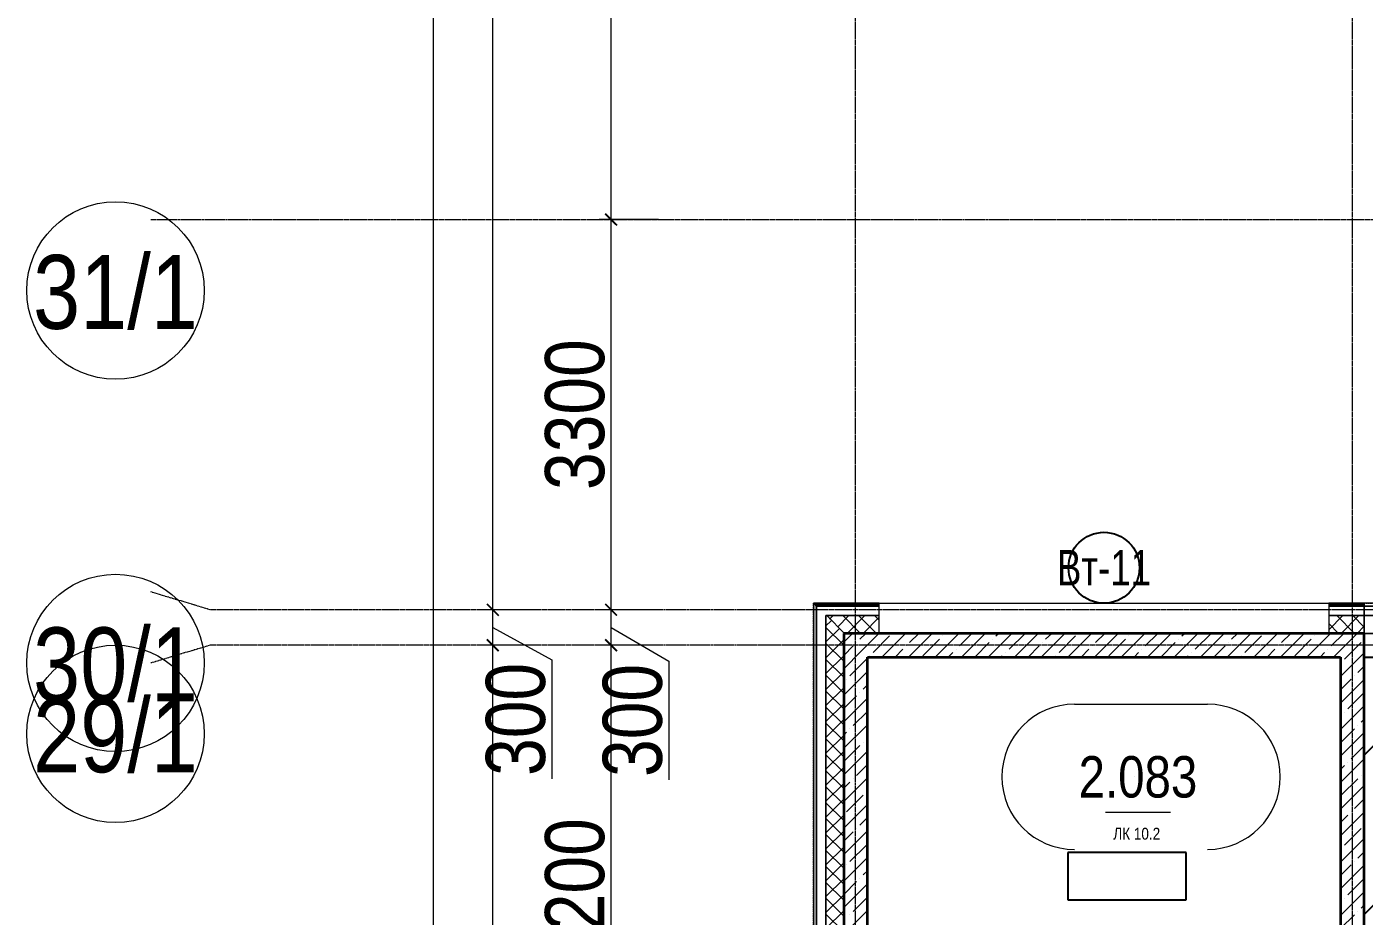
# Model space of a CAD drawing. Header units: millimetres. Extents: x 538266 to 1167394, y 114608 to 637157.
# Drawn here: x 822233 to 833538, y 220621 to 228143 of the extents above; entities that cross this region are included whole.
import ezdxf
from ezdxf.enums import TextEntityAlignment as Align

# ---------------------------------------------------------------- set-up
doc = ezdxf.new("R2010")
doc.units = ezdxf.units.MM
doc.linetypes.add('CENTER2', pattern=[28.575, 19.05, -3.175, 3.175, -3.175])
doc.linetypes.add('DASHED', pattern=[19.05, 12.7, -6.35])
doc.layers.get('Defpoints').update_dxf_attribs({"color": 140})
for name, color, linetype, lineweight in [('A-Wall-Open', 31, 'Continuous', 5), ('АР_Area', 5, 'Continuous', 5), ('АР_Витраж марка', 140, 'Continuous', 9), ('АР_Стены ЖБ', 7, 'Continuous', 35), ('АР_Стены ПЕНОблок', 52, 'Continuous', 20), ('АР_Тонкая', 254, 'Continuous', 5), ('АР_Утеплитель', 31, 'Continuous', 0), ('АР_Штриховка', 8, 'Continuous', 0), ('РД_Оси_размер', 8, 'Continuous', 0)]:
    doc.layers.add(name, color=color, linetype=linetype, lineweight=lineweight)
doc.layers.add('АР_Делит', color=120, linetype='Continuous', lineweight=0, plot=False)
doc.layers.add('РД_Витраж_проем', color=80, linetype='Continuous', lineweight=0, plot=False)
doc.layers.add('РД_Оси_100', color=7, linetype='Continuous', lineweight=0, true_color=0x525252)
doc.layers.add('ФВ-5', color=7, linetype='Continuous')
doc.styles.add('Arial_09', font='ARIALN.TTF', dxfattribs={"width": 0.9})
doc.styles.add('style1', font='ARIALN.TTF')
doc.styles.add('ккк', font='isocpeur.ttf', dxfattribs={"width": 0.85, "oblique": 15})
doc.dimstyles.new('Dim100_ареал', dxfattribs={"dimscale": 100, "dimtxt": 2.5, "dimasz": 1, "dimexe": 1, "dimexo": 1, "dimgap": 0.5, "dimtad": 1, "dimzin": 12, "dimdsep": 46, "dimtxsty": 'style1', "dimblk": 'ARCHTICK', "dimcen": 1, "dimdle": 1, "dimclrd": 256, "dimclre": 256, "dimaunit": 1, "dimadec": 0, "dimazin": 3, "dimtfac": 1, "dimtmove": 1, "dimatfit": 3, "dimldrblk": 'OPEN30', "dimfxl": 4, "dimfxlon": 1, "dimtolj": 1, "dimtzin": 0, "dimlwd": 9, "dimlwe": 9, "dimarcsym": 0})

# ---------------------------------------------------------------- blocks, each defined once
blk = doc.blocks.new('MOK-МаркаПом_овал_ареал')
for p, q in [((-5.36, 6.14), (5.89, 6.14)), ((-2.75, -3), (2.75, -3))]:
    blk.add_line(p, q)
for centre, radius, start, end in [((-5.36, 0), 6.14, 90, 270), ((5.89, 0), 6.14, 270, 90), ((-7.41, 0), 7.16, 0, 0.001)]:
    blk.add_arc(centre, radius, start, end)
at = {"color": 0, "style": 'style1'}
blk.add_attdef('АР-ПОМЕЩЕНИЕ:НОМЕР', text='', height=3, dxfattribs=at).set_placement((0.26, 0), align=Align.MIDDLE)
at = {"layer": 'Defpoints', "color": 2, "style": 'style1'}
blk.add_attdef('АР-ПОМЕЩЕНИЕ:НАИМЕНОВАНИЕ', text='', height=1, dxfattribs=at).set_placement((-0.09, -4.81), align=Align.MIDDLE)
blk = doc.blocks.new('МаркаВитража1')
at = {"layer": 'Defpoints'}
blk.add_circle((0, 0), 3, dxfattribs=at)
at = {"color": 0, "linetype": 'ByBlock', "lineweight": -2, "style": 'Arial_09', "width": 0.9}
blk.add_attdef('АР-ОКНО:НАИМЕНОВАНИЕ', text='', height=3, dxfattribs=at).set_placement((0, 0), align=Align.MIDDLE)
blk = doc.blocks.new('2_этаж')
at = {"layer": 'АР_Штриховка', "linetype": 'Continuous', "lineweight": 0, "true_color": 0x000000}
h = blk.add_hatch(dxfattribs=at)
h.set_pattern_fill('_U', color=18, style=0, pattern_type=0)
h.set_pattern_definition([(2e-15, (602274.5291, -9e-11), (-3e-16, 1), [])])
h.paths.add_polyline_path([(672519, 213213), (672544, 213213), (672544, 223243), (672519, 223268)], flags=0)
h = blk.add_hatch(dxfattribs=at)
h.set_pattern_fill('ANSI37', color=18, scale=30, style=0)
h.set_pattern_definition([(45, (602274.53, -9e-11), (-67.35192, 67.35192), []), (135, (602274.53, -9e-11), (-67.35192, -67.35192), [])])
h.paths.add_polyline_path([(672624, 213213), (672774, 213213), (672774, 223013), (672624, 223163)], flags=0)
at = {"color": 18, "true_color": 0x000000}
for p, q in [((675668, 221161), (674668, 221161)), ((674668, 221161), (674668, 220761)), ((675668, 220761), (675668, 221161)), ((674668, 220761), (675668, 220761))]:
    blk.add_line(p, q, dxfattribs=at)
at = {"layer": 'A-Wall-Open', "color": 18, "linetype": 'Continuous', "lineweight": 15, "true_color": 0x000000}
for p, q in [((673074, 223268), (676874, 223268)), ((673074, 223013), (676874, 223013))]:
    blk.add_line(p, q, dxfattribs=at)
at = {"layer": 'АР_Делит', "color": 18, "true_color": 0x000000}
for p, q in [((672974, 213413), (672974, 222813)), ((672974, 222813), (676974, 222813)), ((672974, 213413), (672974, 222813)), ((672974, 222813), (676974, 222813)), ((676974, 222813), (676974, 213413)), ((676974, 222813), (676974, 213413))]:
    blk.add_line(p, q, dxfattribs=at)
at = {"layer": 'АР_Стены ЖБ', "color": 18, "linetype": 'Continuous', "lineweight": 35, "true_color": 0x000000}
for p, q in [((672774, 223013), (672774, 213213)), ((677174, 223013), (672774, 223013)), ((677174, 213213), (677174, 223013)), ((672974, 213413), (672974, 222813)), ((672974, 222813), (676974, 222813)), ((676974, 222813), (676974, 213413))]:
    blk.add_line(p, q, dxfattribs=at)
at = {"layer": 'АР_Стены ПЕНОблок', "color": 18, "linetype": 'Continuous', "lineweight": 20, "true_color": 0x000000}
for p, q in [((677174, 223013), (677174, 222813)), ((696774, 223013), (677174, 223013)), ((677174, 222813), (696774, 222813))]:
    blk.add_line(p, q, dxfattribs=at)
at = {"layer": 'АР_Тонкая', "color": 18, "linetype": 'Continuous', "lineweight": 5, "true_color": 0x000000}
for p, q in [((672519, 223268), (672519, 213213)), ((673074, 223268), (672519, 223268)), ((672544, 223243), (672544, 213213)), ((672544, 213213), (672544, 223243)), ((673074, 223243), (672544, 223243)), ((672544, 223243), (673074, 223243)), ((672624, 213213), (672624, 223163)), ((672624, 223163), (673074, 223163)), ((673074, 223243), (673074, 223268)), ((673074, 223163), (673074, 223243)), ((676874, 223268), (676874, 223243)), ((677174, 223268), (676874, 223268)), ((676874, 223243), (676874, 223163)), ((677174, 223243), (676874, 223243)), ((676874, 223243), (677174, 223243)), ((676874, 223163), (677174, 223163)), ((677174, 223268), (677174, 223243)), ((696774, 223268), (677174, 223268)), ((677174, 223243), (677174, 223268)), ((677174, 223243), (677174, 223163)), ((696774, 223243), (677174, 223243)), ((677174, 223243), (696774, 223243)), ((677174, 223163), (677174, 223243)), ((677174, 223163), (696774, 223163))]:
    blk.add_line(p, q, dxfattribs=at)
at = {"layer": 'АР_Утеплитель', "color": 18, "linetype": 'Continuous', "lineweight": 0, "true_color": 0x000000}
for p, q in [((672624, 223163), (672624, 213213)), ((673074, 223163), (672624, 223163)), ((673074, 223013), (673074, 223163)), ((676874, 223163), (676874, 223013)), ((677174, 223163), (676874, 223163)), ((677174, 223163), (677174, 223013)), ((696774, 223163), (677174, 223163)), ((677174, 223013), (677174, 223163)), ((672774, 213213), (672774, 223013)), ((672774, 223013), (673074, 223013)), ((676874, 223013), (677174, 223013)), ((677174, 223013), (696774, 223013))]:
    blk.add_line(p, q, dxfattribs=at)
at = {"layer": 'АР_Штриховка', "color": 18, "linetype": 'Continuous', "lineweight": 0, "true_color": 0x000000}
for p, q in [((672519, 223268), (673074, 223268)), ((672520, 223267), (673074, 223267)), ((672521, 223266), (673074, 223266)), ((672522, 223265), (673074, 223265)), ((672523, 223264), (673074, 223264)), ((672524, 223263), (673074, 223263)), ((672525, 223262), (673074, 223262)), ((672526, 223261), (673074, 223261)), ((672527, 223260), (673074, 223260)), ((672528, 223259), (673074, 223259)), ((672529, 223258), (673074, 223258)), ((672530, 223257), (673074, 223257)), ((672531, 223256), (673074, 223256)), ((672532, 223255), (673074, 223255)), ((672533, 223254), (673074, 223254)), ((672534, 223253), (673074, 223253)), ((672535, 223252), (673074, 223252)), ((672536, 223251), (673074, 223251)), ((672537, 223250), (673074, 223250)), ((672538, 223249), (673074, 223249)), ((672539, 223248), (673074, 223248)), ((672540, 223247), (673074, 223247)), ((672541, 223246), (673074, 223246)), ((672542, 223245), (673074, 223245)), ((672543, 223244), (673074, 223244)), ((672781, 223013), (672631, 223163)), ((672654, 223133), (672684, 223163)), ((672721, 223066), (672818, 223163)), ((672916, 223013), (672766, 223163)), ((672803, 223013), (672953, 223163)), ((673050, 223013), (672900, 223163)), ((673074, 223125), (673035, 223163)), ((676874, 223268), (677174, 223268)), ((676874, 223267), (677174, 223267)), ((676874, 223266), (677174, 223266)), ((676874, 223265), (677174, 223265)), ((676874, 223264), (677174, 223264)), ((676874, 223263), (677174, 223263)), ((676874, 223262), (677174, 223262)), ((676874, 223261), (677174, 223261)), ((676874, 223260), (677174, 223260)), ((676874, 223259), (677174, 223259)), ((676874, 223258), (677174, 223258)), ((676874, 223257), (677174, 223257)), ((676874, 223256), (677174, 223256)), ((676874, 223255), (677174, 223255)), ((676874, 223254), (677174, 223254)), ((676874, 223253), (677174, 223253)), ((676874, 223252), (677174, 223252)), ((676874, 223251), (677174, 223251)), ((676874, 223250), (677174, 223250)), ((676874, 223249), (677174, 223249)), ((676874, 223248), (677174, 223248)), ((676874, 223247), (677174, 223247)), ((676874, 223246), (677174, 223246)), ((676874, 223245), (677174, 223245)), ((676874, 223244), (677174, 223244)), ((676874, 223043), (676994, 223163)), ((677091, 223013), (676941, 223163)), ((676979, 223013), (677129, 223163)), ((677174, 223066), (677076, 223163)), ((672938, 223013), (673074, 223149)), ((676957, 223013), (676874, 223096)), ((677114, 223013), (677174, 223073)), ((673072, 223013), (673074, 223014))]:
    blk.add_line(p, q, dxfattribs=at)
at = {"layer": 'АР_Штриховка', "color": 18, "linetype": 'Continuous', "lineweight": 5, "true_color": 0x000000}
for p, q in [((672774, 222939), (672811, 222976)), ((672811, 222976), (672848, 223013)), ((672882, 222935), (672882, 222935)), ((672910, 222963), (672960, 223013)), ((672923, 222864), (673072, 223013)), ((673022, 222851), (673162, 222991)), ((673097, 222813), (673297, 223013)), ((673321, 222813), (673521, 223013)), ((673331, 222935), (673409, 223013)), ((673443, 222823), (673583, 222963)), ((673546, 222813), (673746, 223013)), ((673611, 222991), (673611, 222991)), ((673752, 222907), (673858, 223013)), ((673770, 222813), (673970, 223013)), ((673883, 222813), (674004, 222935)), ((673995, 222813), (674195, 223013)), ((674032, 222963), (674032, 222963)), ((674060, 222991), (674083, 223013)), ((674173, 222879), (674307, 223013)), ((674219, 222813), (674419, 223013)), ((674444, 222813), (674644, 223013)), ((674453, 222935), (674453, 222935)), ((674481, 222963), (674532, 223013)), ((674594, 222851), (674734, 222991)), ((674668, 222813), (674868, 223013)), ((674893, 222813), (675093, 223013)), ((674902, 222935), (674981, 223013)), ((675015, 222823), (675155, 222963)), ((675118, 222813), (675318, 223013)), ((675183, 222991), (675183, 222991)), ((675323, 222907), (675430, 223013)), ((675342, 222813), (675542, 223013)), ((675454, 222813), (675576, 222935)), ((675567, 222813), (675767, 223013)), ((675604, 222963), (675604, 222963)), ((675632, 222991), (675654, 223013)), ((675744, 222879), (675879, 223013)), ((675791, 222813), (675991, 223013)), ((676016, 222813), (676216, 223013)), ((676025, 222935), (676025, 222935)), ((676053, 222963), (676103, 223013)), ((676165, 222851), (676306, 222991)), ((676240, 222813), (676440, 223013)), ((676465, 222813), (676665, 223013)), ((676474, 222935), (676552, 223013)), ((676586, 222823), (676726, 222963)), ((676689, 222813), (676889, 223013)), ((676755, 222991), (676755, 222991)), ((676895, 222907), (677001, 223013)), ((676914, 222813), (677114, 223013)), ((677007, 222795), (677147, 222935)), ((672774, 222827), (672854, 222907)), ((672774, 222714), (672923, 222864)), ((672994, 222823), (672994, 222823)), ((673209, 222813), (673275, 222879)), ((673303, 222907), (673303, 222907)), ((673658, 222813), (673696, 222851)), ((673724, 222879), (673724, 222879)), ((674107, 222813), (674117, 222823)), ((674145, 222851), (674145, 222851)), ((674332, 222813), (674425, 222907)), ((674566, 222823), (674566, 222823)), ((674781, 222813), (674846, 222879)), ((674874, 222907), (674874, 222907)), ((675230, 222813), (675267, 222851)), ((675295, 222879), (675295, 222879)), ((675679, 222813), (675688, 222823)), ((675716, 222851), (675716, 222851)), ((675903, 222813), (675997, 222907)), ((676137, 222823), (676137, 222823)), ((676352, 222813), (676418, 222879)), ((676446, 222907), (676446, 222907)), ((676801, 222813), (676839, 222851)), ((676867, 222879), (676867, 222879)), ((676974, 222649), (677174, 222849)), ((672826, 222654), (672966, 222795)), ((676979, 222766), (676979, 222766)), ((677119, 222682), (677174, 222737)), ((672774, 222490), (672974, 222690)), ((672798, 222626), (672798, 222626)), ((676974, 222537), (677063, 222626)), ((676974, 222424), (677174, 222624)), ((677091, 222654), (677091, 222654)), ((672774, 222378), (672882, 222486)), ((672910, 222514), (672910, 222514)), ((672938, 222542), (672974, 222578)), ((677035, 222374), (677174, 222512)), ((672774, 222265), (672974, 222465)), ((676974, 222200), (677174, 222400)), ((672854, 222233), (672974, 222353)), ((676974, 222312), (676979, 222317)), ((677007, 222346), (677007, 222346)), ((677147, 222261), (677174, 222287)), ((672774, 222041), (672974, 222241)), ((672774, 222153), (672798, 222177)), ((672826, 222205), (672826, 222205)), ((676974, 222087), (677091, 222205)), ((676974, 221975), (677174, 222175)), ((677119, 222233), (677119, 222233)), ((672774, 221929), (672910, 222065)), ((672938, 222093), (672938, 222093)), ((672966, 222121), (672974, 222129)), ((677063, 221953), (677174, 222063)), ((672774, 221816), (672974, 222016)), ((676974, 221751), (677174, 221951)), ((677035, 221925), (677035, 221925)), ((672882, 221812), (672974, 221904)), ((676974, 221863), (677007, 221897)), ((677147, 221812), (677147, 221812)), ((672774, 221592), (672974, 221792)), ((672774, 221704), (672826, 221756)), ((672854, 221784), (672854, 221784)), ((676974, 221526), (677174, 221726)), ((676979, 221644), (677119, 221784)), ((672798, 221504), (672938, 221644)), ((672966, 221672), (672966, 221672)), ((677091, 221532), (677174, 221614)), ((672774, 221367), (672974, 221567)), ((676974, 221302), (677174, 221502)), ((676974, 221414), (677035, 221476)), ((677063, 221504), (677063, 221504)), ((672882, 221363), (672882, 221363)), ((672910, 221391), (672974, 221455)), ((677007, 221223), (677147, 221363)), ((672774, 221143), (672974, 221343)), ((672774, 221255), (672854, 221335)), ((676974, 221077), (677174, 221277)), ((672826, 221083), (672966, 221223)), ((676979, 221195), (676979, 221195)), ((677119, 221111), (677174, 221165)), ((672774, 220918), (672974, 221118)), ((672798, 221055), (672798, 221055)), ((676974, 220965), (677063, 221055)), ((676974, 220853), (677174, 221053)), ((677091, 221083), (677091, 221083)), ((672774, 220806), (672882, 220914)), ((672910, 220942), (672910, 220942)), ((672938, 220970), (672974, 221006)), ((677035, 220802), (677174, 220940)), ((672774, 220694), (672974, 220894)), ((676974, 220628), (677174, 220828)), ((672854, 220662), (672974, 220782)), ((676974, 220740), (676979, 220746)), ((677007, 220774), (677007, 220774)), ((677147, 220690), (677174, 220716)), ((672774, 220469), (672974, 220669)), ((672826, 220634), (672826, 220634)), ((676974, 220516), (677091, 220634)), ((677119, 220662), (677119, 220662))]:
    blk.add_line(p, q, dxfattribs=at)
at = {"layer": 'РД_Витраж_проем', "color": 18, "linetype": 'Continuous', "lineweight": 15, "true_color": 0x000000}
for p, q in [((673074, 223268), (676874, 223268)), ((673074, 223013), (676874, 223013))]:
    blk.add_line(p, q, dxfattribs=at)
at = {"layer": 'АР_Area', "color": 18, "linetype": 'Continuous', "lineweight": 15, "true_color": 0x000000}
ref = blk.add_blockref('MOK-МаркаПом_овал_ареал', (675261, 221800), dxfattribs=dict(at, xscale=100, yscale=100, zscale=100))
ref.add_attrib('АР-ПОМЕЩЕНИЕ:НОМЕР', '2.083', dxfattribs={"layer": '0', "color": 0, "height": 350, "style": 'style1'}).set_placement((675261, 221800), align=Align.MIDDLE)
ref.add_attrib('АР-ПОМЕЩЕНИЕ:НАИМЕНОВАНИЕ', 'ЛК 10.2', dxfattribs={"layer": 'Defpoints', "color": 2, "height": 100, "style": 'style1'}).set_placement((675251, 221319), align=Align.MIDDLE)
at = {"layer": 'АР_Витраж марка', "color": 18, "linetype": 'Continuous', "lineweight": 15, "true_color": 0x000000, "xscale": 100, "yscale": 100, "zscale": 100}
blk.add_blockref('МаркаВитража1', (674974, 223568), dxfattribs=at).add_auto_attribs({'АР-ОКНО:НАИМЕНОВАНИЕ': 'Вт-11'})
at = {"layer": 'Defpoints', "color": 18, "true_color": 0x000000, "style": 'style1'}
for p in [(677971, 219836), (678101, 211681)]:
    blk.add_attdef('АР-ПОМЕЩЕНИЕ:НАИМЕНОВАНИЕ', text='', height=100, dxfattribs=at).set_placement(p, align=Align.MIDDLE)
blk = doc.blocks.new('A-iden')
at = {"linetype": 'Continuous', "lineweight": 5}
blk.add_circle((0, -4), 3, dxfattribs=at)
at = {"color": 0, "linetype": 'Continuous', "lineweight": 20, "style": 'ккк', "width": 0.85}
blk.add_attdef('ID', text='', height=8, dxfattribs=at).set_placement((0.314, -3.853), align=Align.MIDDLE_CENTER)
blk = doc.blocks.new('_ArchTick')
at = {"color": 0, "linetype": 'ByBlock', "const_width": 0.15}
blk.add_lwpolyline([(-0.5, -0.5), (0.5, 0.5)], dxfattribs=at)
blk = doc.blocks.new('*D967')
at = {"layer": 'Defpoints', "color": 0, "transparency": 16777216}
for p in [(-3566, 134700), (-1066, 134700), (-1066, 0)]:
    blk.add_point(p, dxfattribs=at)
at = {"layer": 'РД_Оси_размер', "lineweight": 9, "transparency": 16777216}
for p, q in [((-3566, -100), (-3566, 134800)), ((-3166, 134700), (-3666, 134700)), ((-3166, 0), (-3666, 0))]:
    blk.add_line(p, q, dxfattribs=at)
at = {"layer": 'РД_Оси_размер', "lineweight": 9, "transparency": 16777216, "xscale": 100, "yscale": 100, "zscale": 100}
for p, rotation in [((-3566, 134700), 90), ((-3566, 0), 270)]:
    blk.add_blockref('_ArchTick', p, dxfattribs=dict(at, rotation=rotation))
at = {"layer": 'РД_Оси_размер', "color": 0, "transparency": 16777216, "insert": (-3871, 67350), "char_height": 500, "attachment_point": 5, "rotation": 90, "style": 'style1'}
blk.add_mtext('\\A1;134700', dxfattribs=at)
blk = doc.blocks.new('_Open30')
at = {"color": 0, "linetype": 'ByBlock', "lineweight": -2}
for p, q in [((-1, 0.27), (0, 0)), ((0, 0), (-1, -0.27)), ((0, 0), (-1, 0))]:
    blk.add_line(p, q, dxfattribs=at)
blk = doc.blocks.new('*D876')
at = {"layer": 'Defpoints', "color": 0, "transparency": 16777216}
for p in [(-2066, 100500), (-1066, 100500), (-1066, 96300)]:
    blk.add_point(p, dxfattribs=at)
at = {"layer": 'РД_Оси_размер', "lineweight": 9, "transparency": 16777216}
for p, q in [((-2066, 96200), (-2066, 100600)), ((-1666, 100500), (-2166, 100500)), ((-1666, 96300), (-2166, 96300))]:
    blk.add_line(p, q, dxfattribs=at)
at = {"layer": 'РД_Оси_размер', "lineweight": 9, "transparency": 16777216, "xscale": 100, "yscale": 100, "zscale": 100}
for p, rotation in [((-2066, 100500), 90), ((-2066, 96300), 270)]:
    blk.add_blockref('_ArchTick', p, dxfattribs=dict(at, rotation=rotation))
at = {"layer": 'РД_Оси_размер', "color": 0, "transparency": 16777216, "insert": (-2371, 98400), "char_height": 500, "attachment_point": 5, "rotation": 90, "style": 'style1'}
blk.add_mtext('\\A1;4200', dxfattribs=at)
blk = doc.blocks.new('*D877')
at = {"layer": 'Defpoints', "color": 0, "transparency": 16777216}
for p in [(-2066, 100800), (-1066, 100800), (-1066, 100500)]:
    blk.add_point(p, dxfattribs=at)
at = {"layer": 'РД_Оси_размер', "lineweight": 9, "transparency": 16777216}
for p, q in [((-2066, 100400), (-2066, 100900)), ((-1666, 100800), (-2166, 100800)), ((-2066, 100650), (-1578, 100366)), ((-1666, 100500), (-2166, 100500)), ((-1578, 100366), (-1578, 99362))]:
    blk.add_line(p, q, dxfattribs=at)
at = {"layer": 'РД_Оси_размер', "lineweight": 9, "transparency": 16777216, "xscale": 100, "yscale": 100, "zscale": 100}
for p, rotation in [((-2066, 100800), 90), ((-2066, 100500), 270)]:
    blk.add_blockref('_ArchTick', p, dxfattribs=dict(at, rotation=rotation))
at = {"layer": 'РД_Оси_размер', "color": 0, "transparency": 16777216, "insert": (-1883, 99864), "char_height": 500, "attachment_point": 5, "rotation": 90, "style": 'style1'}
blk.add_mtext('\\A1;300', dxfattribs=at)
blk = doc.blocks.new('*D878')
at = {"layer": 'Defpoints', "color": 0, "transparency": 16777216}
for p in [(-2066, 104100), (-1066, 104100), (-1066, 100800)]:
    blk.add_point(p, dxfattribs=at)
at = {"layer": 'РД_Оси_размер', "lineweight": 9, "transparency": 16777216}
for p, q in [((-2066, 100700), (-2066, 104200)), ((-1666, 104100), (-2166, 104100)), ((-1666, 100800), (-2166, 100800))]:
    blk.add_line(p, q, dxfattribs=at)
at = {"layer": 'РД_Оси_размер', "lineweight": 9, "transparency": 16777216, "xscale": 100, "yscale": 100, "zscale": 100}
for p, rotation in [((-2066, 104100), 90), ((-2066, 100800), 270)]:
    blk.add_blockref('_ArchTick', p, dxfattribs=dict(at, rotation=rotation))
at = {"layer": 'РД_Оси_размер', "color": 0, "transparency": 16777216, "insert": (-2371, 102450), "char_height": 500, "attachment_point": 5, "rotation": 90, "style": 'style1'}
blk.add_mtext('\\A1;3300', dxfattribs=at)
blk = doc.blocks.new('*D879')
at = {"layer": 'Defpoints', "color": 0, "transparency": 16777216}
for p in [(-2066, 110100), (-1066, 110100), (-1066, 104100)]:
    blk.add_point(p, dxfattribs=at)
at = {"layer": 'РД_Оси_размер', "lineweight": 9, "transparency": 16777216}
for p, q in [((-2066, 104000), (-2066, 110200)), ((-1666, 110100), (-2166, 110100)), ((-1666, 104100), (-2166, 104100))]:
    blk.add_line(p, q, dxfattribs=at)
at = {"layer": 'РД_Оси_размер', "lineweight": 9, "transparency": 16777216, "xscale": 100, "yscale": 100, "zscale": 100}
for p, rotation in [((-2066, 110100), 90), ((-2066, 104100), 270)]:
    blk.add_blockref('_ArchTick', p, dxfattribs=dict(at, rotation=rotation))
at = {"layer": 'РД_Оси_размер', "color": 0, "transparency": 16777216, "insert": (-2371, 107100), "char_height": 500, "attachment_point": 5, "rotation": 90, "style": 'style1'}
blk.add_mtext('\\A1;6000', dxfattribs=at)
blk = doc.blocks.new('*D896')
at = {"layer": 'Defpoints', "color": 0, "transparency": 16777216}
for p in [(-3066, 100500), (-1066, 100500), (-1066, 68700)]:
    blk.add_point(p, dxfattribs=at)
at = {"layer": 'РД_Оси_размер', "lineweight": 9, "transparency": 16777216}
for p, q in [((-3066, 68600), (-3066, 100600)), ((-2666, 100500), (-3166, 100500)), ((-2666, 68700), (-3166, 68700))]:
    blk.add_line(p, q, dxfattribs=at)
at = {"layer": 'РД_Оси_размер', "lineweight": 9, "transparency": 16777216, "xscale": 100, "yscale": 100, "zscale": 100}
for p, rotation in [((-3066, 100500), 90), ((-3066, 68700), 270)]:
    blk.add_blockref('_ArchTick', p, dxfattribs=dict(at, rotation=rotation))
at = {"layer": 'РД_Оси_размер', "color": 0, "transparency": 16777216, "insert": (-3371, 84600), "char_height": 500, "attachment_point": 5, "rotation": 90, "style": 'style1'}
blk.add_mtext('\\A1;31800', dxfattribs=at)
blk = doc.blocks.new('*D898')
at = {"layer": 'Defpoints', "color": 0, "transparency": 16777216}
for p in [(-3066, 100800), (-1066, 100800), (-1066, 100500)]:
    blk.add_point(p, dxfattribs=at)
at = {"layer": 'РД_Оси_размер', "lineweight": 9, "transparency": 16777216}
for p, q in [((-3066, 100400), (-3066, 100900)), ((-2666, 100800), (-3166, 100800)), ((-3066, 100650), (-2566, 100376)), ((-2666, 100500), (-3166, 100500)), ((-2566, 100376), (-2566, 99371))]:
    blk.add_line(p, q, dxfattribs=at)
at = {"layer": 'РД_Оси_размер', "lineweight": 9, "transparency": 16777216, "xscale": 100, "yscale": 100, "zscale": 100}
for p, rotation in [((-3066, 100800), 90), ((-3066, 100500), 270)]:
    blk.add_blockref('_ArchTick', p, dxfattribs=dict(at, rotation=rotation))
at = {"layer": 'РД_Оси_размер', "color": 0, "transparency": 16777216, "insert": (-2871, 99873), "char_height": 500, "attachment_point": 5, "rotation": 90, "style": 'style1'}
blk.add_mtext('\\A1;300', dxfattribs=at)
blk = doc.blocks.new('*D899')
at = {"layer": 'Defpoints', "color": 0, "transparency": 16777216}
for p in [(-3066, 134700), (-1066, 134700), (-1066, 100800)]:
    blk.add_point(p, dxfattribs=at)
at = {"layer": 'РД_Оси_размер', "lineweight": 9, "transparency": 16777216}
for p, q in [((-3066, 100700), (-3066, 134800)), ((-2666, 134700), (-3166, 134700)), ((-2666, 100800), (-3166, 100800))]:
    blk.add_line(p, q, dxfattribs=at)
at = {"layer": 'РД_Оси_размер', "lineweight": 9, "transparency": 16777216, "xscale": 100, "yscale": 100, "zscale": 100}
for p, rotation in [((-3066, 134700), 90), ((-3066, 100800), 270)]:
    blk.add_blockref('_ArchTick', p, dxfattribs=dict(at, rotation=rotation))
at = {"layer": 'РД_Оси_размер', "color": 0, "transparency": 16777216, "insert": (-3371, 117750), "char_height": 500, "attachment_point": 5, "rotation": 90, "style": 'style1'}
blk.add_mtext('\\A1;33900', dxfattribs=at)
blk = doc.blocks.new('СОШ_2200_АР_ОСИ_М100_28.05.24')
at = {"layer": 'АР_Делит', "color": 251, "linetype": 'DASHED', "true_color": 0x636466}
blk.add_lwpolyline([(-355, 13145), (-355, 100855), (37145, 100855), (37145, 129155), (72745, 129155), (72745, 135155), (114955, 135155), (114955, -355)], dxfattribs=at)
at = {"layer": 'РД_Оси_100', "color": 251, "linetype": 'CENTER2', "true_color": 0x636466}
for p, q in [((0, -6155), (0, 139938.679)), ((4200, -6155), (4200, 139938.679)), ((-5954.958, 104100), (119910, 104100))]:
    blk.add_line(p, q, dxfattribs=at)
for points in [[(119910, 100950), (119410, 100800), (-5454.958, 100800), (-5954.958, 100950)], [(119910, 100350), (119410, 100500), (-5454.958, 100500), (-5954.958, 100350)]]:
    blk.add_lwpolyline(points, dxfattribs=at)
at = {"layer": 'РД_Оси_100', "color": 251, "true_color": 0x636466}
ref = blk.add_blockref('A-iden', (-6254.958, 104500), dxfattribs=dict(at, xscale=250, yscale=250, zscale=250))
ref.add_attrib('ID', '31/1', dxfattribs={"layer": '0', "linetype": 'Continuous', "height": 625, "style": 'style1'}).set_placement((-6254.958, 103500), align=Align.MIDDLE)
ref = blk.add_blockref('A-iden', (-6254.958, 101350), dxfattribs=dict(at, xscale=250, yscale=250, zscale=250))
ref.add_attrib('ID', '30/1', dxfattribs={"layer": '0', "linetype": 'Continuous', "height": 625, "style": 'style1'}).set_placement((-6254.958, 100350), align=Align.MIDDLE)
ref = blk.add_blockref('A-iden', (-6254.958, 100750), dxfattribs=dict(at, xscale=250, yscale=250, zscale=250))
ref.add_attrib('ID', '29/1', dxfattribs={"layer": '0', "linetype": 'Continuous', "height": 625, "style": 'style1'}).set_placement((-6254.958, 99750), align=Align.MIDDLE)
at = {"layer": 'РД_Оси_размер', "color": 251, "true_color": 0x636466}
for base, p1, p2, picture, middle in [((-3565.603, 134700), (-1065.603, 0), (-1065.603, 134700), '*D967', (-3870.889, 67350)), ((-3065.603, 134700), (-1065.603, 100800), (-1065.603, 134700), '*D899', (-3370.889, 117750)), ((-2065.603, 110100), (-1065.603, 104100), (-1065.603, 110100), '*D879', (-2370.889, 107100)), ((-2065.603, 104100), (-1065.603, 100800), (-1065.603, 104100), '*D878', (-2370.889, 102450)), ((-3065.603, 100500), (-1065.603, 68700), (-1065.603, 100500), '*D896', (-3370.889, 84600)), ((-2065.603, 100500), (-1065.603, 96300), (-1065.603, 100500), '*D876', (-2370.889, 98400))]:
    dim = blk.add_linear_dim(base=base, p1=p1, p2=p2, angle=90, dimstyle='Dim100_ареал', override={"dimtxt": 5}, dxfattribs=at)
    dim.commit()
    dim.dimension.update_dxf_attribs({"geometry": picture, "text_midpoint": middle})
for base, picture, middle in [((-3065.603, 100800), '*D898', (-2565.603, 100325.718)), ((-2065.603, 100800), '*D877', (-1577.841, 100316.233))]:
    dim = blk.add_linear_dim(base=base, p1=(-1065.603, 100500), p2=(-1065.603, 100800), angle=90, dimstyle='Dim100_ареал', override={"dimtxt": 5}, dxfattribs=at)
    dim.commit()
    dim.dimension.update_dxf_attribs({"geometry": picture, "text_midpoint": middle, "dimtype": 160})

msp = doc.modelspace()

# ---------------------------------------------------------------- hatches: boundary and pattern name
at = {"layer": 'ФВ-5'}
h = msp.add_hatch(dxfattribs=at)
h.set_pattern_fill('ANSI31', color=3, scale=300, style=0)
h.paths.add_polyline_path([(833538, 222813), (835288, 222813), (835288, 213413), (833538, 213413)])

# ---------------------------------------------------------------- linework, layer by layer
msp.add_lwpolyline([(833538, 222813), (835288, 222813), (835288, 213413), (833538, 213413)], close=True)

# ---------------------------------------------------------------- block references
msp.add_blockref('2_этаж', (156364, 0))
at = {"layer": 'РД_Оси_100'}
msp.add_blockref('СОШ_2200_АР_ОСИ_М100_28.05.24', (829238, 122413), dxfattribs=at)

doc.saveas('drawing.dxf')
